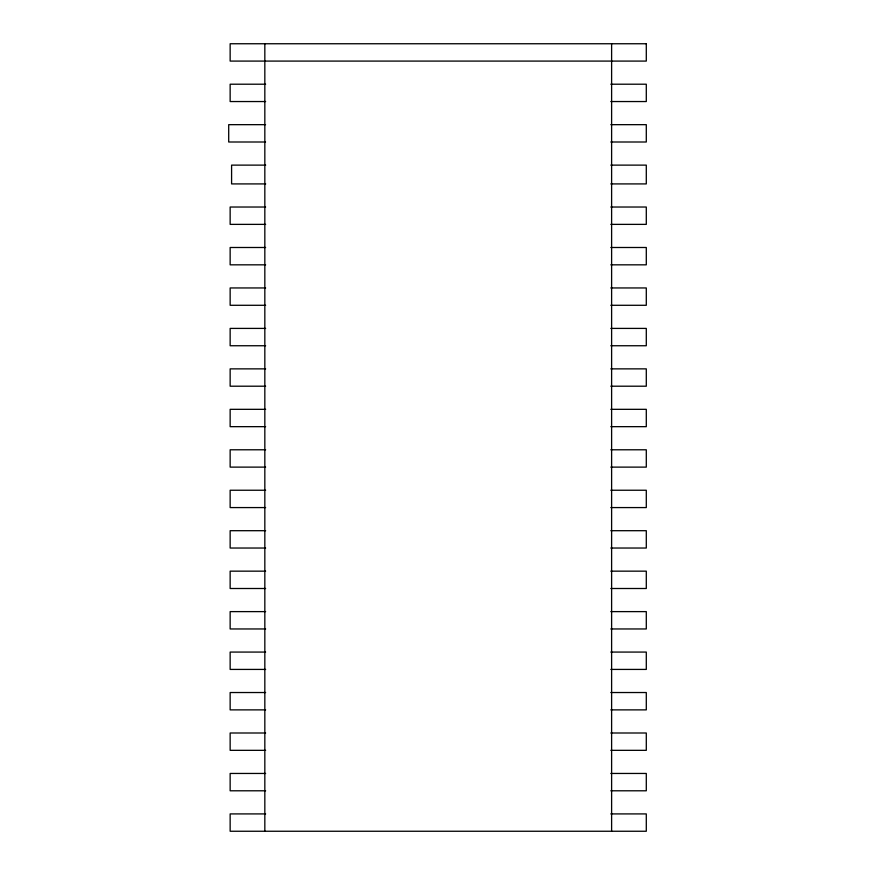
<?xml version="1.0" encoding="UTF-8"?>
<svg xmlns="http://www.w3.org/2000/svg" width="875" height="875" viewBox="0 0 875 875"><rect width="100%" height="100%" fill="white"/><g stroke="black" fill="none" stroke-linecap="round" stroke-linejoin="round"><path stroke-width="1.31" d="M265.628 84.208L230.147 84.208L230.147 101.544L265.628 101.544M610.816 84.208L646.297 84.208L646.297 101.544L610.816 101.544M265.552 124.666L228.703 124.666L228.703 142.002L265.552 142.002M610.816 124.666L646.297 124.666L646.297 142.002L610.816 142.002M265.694 165.123L231.591 165.123L231.591 183.914L265.694 183.914M610.827 165.123L646.297 165.123L646.297 183.914L610.827 183.914M265.628 207.025L230.147 207.025L230.147 224.372L265.628 224.372M610.816 207.025L646.297 207.025L646.297 224.372L610.816 224.372M265.628 247.494L230.147 247.494L230.147 264.83L265.628 264.83M610.816 247.494L646.297 247.494L646.297 264.83L610.816 264.83M265.628 287.952L230.147 287.952L230.147 305.288L265.628 305.288M610.816 287.952L646.297 287.952L646.297 305.288L610.816 305.288M265.628 328.409L230.147 328.409L230.147 345.745L265.628 345.745M610.816 328.409L646.297 328.409L646.297 345.745L610.816 345.745M265.628 368.867L230.147 368.867L230.147 386.203L265.628 386.203M610.816 368.867L646.297 368.867L646.297 386.203L610.816 386.203M265.628 409.325L230.147 409.325L230.147 426.661L265.628 426.661M610.816 409.325L646.297 409.325L646.297 426.661L610.816 426.661M265.628 449.783L230.147 449.783L230.147 467.119L265.628 467.119M610.816 449.783L646.297 449.783L646.297 467.119L610.816 467.119M265.628 490.241L230.147 490.241L230.147 507.577L265.628 507.577M610.816 490.241L646.297 490.241L646.297 507.577L610.816 507.577M265.628 530.698L230.147 530.698L230.147 548.034L265.628 548.034M610.816 530.698L646.297 530.698L646.297 548.034L610.816 548.034M265.628 571.156L230.147 571.156L230.147 588.503L265.628 588.503M610.816 571.156L646.297 571.156L646.297 588.503L610.816 588.503M265.628 611.614L230.147 611.614L230.147 628.961L265.628 628.961M610.816 611.614L646.297 611.614L646.297 628.961L610.816 628.961M265.628 652.072L230.147 652.072L230.147 669.419L265.628 669.419M610.816 652.072L646.297 652.072L646.297 669.419L610.816 669.419M265.628 692.53L230.147 692.53L230.147 709.877L265.628 709.877M610.816 692.53L646.297 692.53L646.297 709.877L610.816 709.877M265.628 732.998L230.147 732.998L230.147 750.334L265.628 750.334M610.816 732.998L646.297 732.998L646.297 750.334L610.816 750.334M265.628 773.456L230.147 773.456L230.147 790.792L265.628 790.792M610.816 773.456L646.297 773.456L646.297 790.792L610.816 790.792M265.628 813.914L230.147 813.914L230.147 831.25L646.297 831.25L646.297 813.914L610.816 813.914M611.614 43.75L611.614 831.25M264.83 43.75L264.83 831.25M646.297 43.75L230.147 43.75L230.147 61.086L646.297 61.086L646.297 43.75"/></g></svg>
